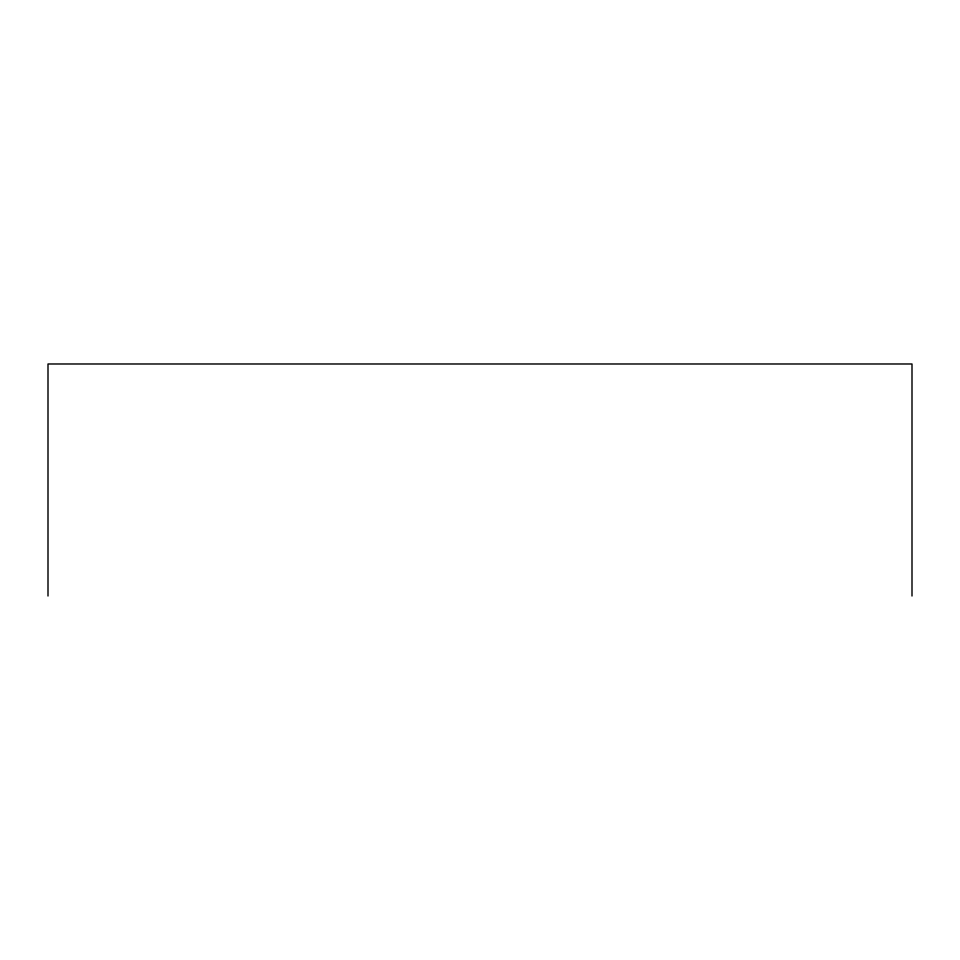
<?xml version="1.0" encoding="UTF-8"?>
<svg xmlns="http://www.w3.org/2000/svg" width="960" height="960" viewBox="0 0 960 960"><rect width="100%" height="100%" fill="white"/><g stroke="black" fill="none" stroke-linecap="round" stroke-linejoin="round"><path stroke-width="1.44" d="M912 596.016L912 363.984L48 363.984L48 596.016"/></g></svg>
